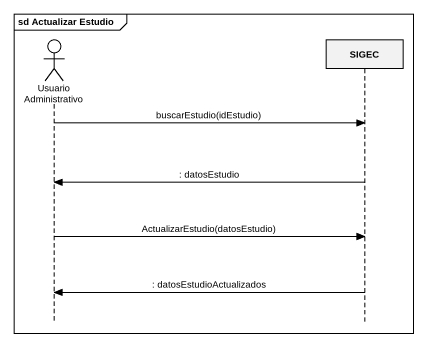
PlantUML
@startuml
mainframe sd Actualizar Estudio
hide footbox
actor "Usuario Administrativo" as Usuario_Administrativo
participant SIGEC

Usuario_Administrativo -> SIGEC : buscarEstudio(idEstudio)
SIGEC -> Usuario_Administrativo : : datosEstudio
Usuario_Administrativo -> SIGEC : ActualizarEstudio(datosEstudio)
SIGEC -> Usuario_Administrativo : : datosEstudioActualizados
@enduml
